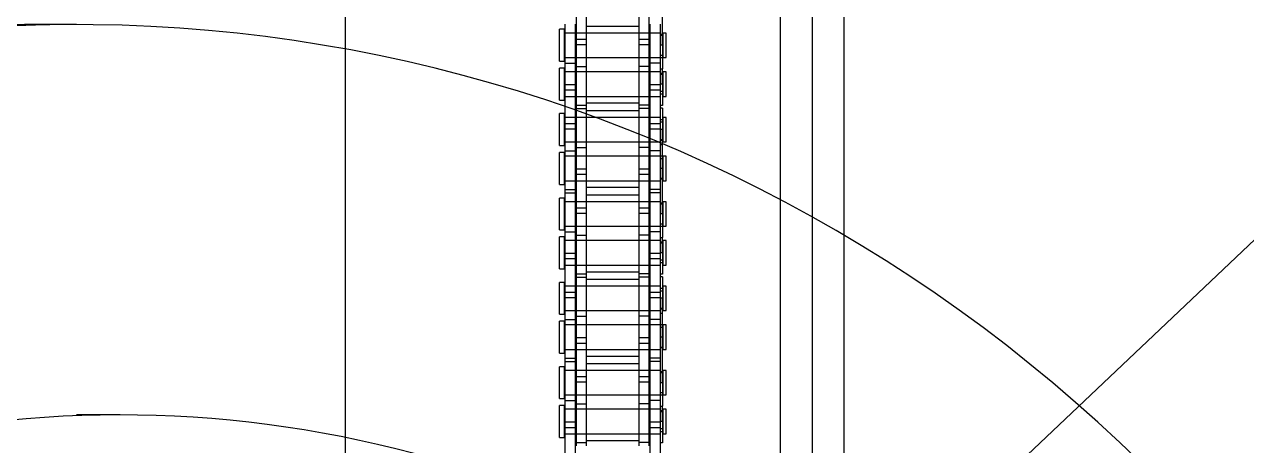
# Model space of a CAD drawing. Header units: metres. Extents: x 0 to 63075, y 0 to 44550.
# Drawn here: x 14481.5 to 14665.4, y 25292.9 to 25356.3 of the extents above; entities that cross this region are included whole.
import ezdxf

# ---------------------------------------------------------------- set-up
doc = ezdxf.new("R2010")
doc.units = ezdxf.units.M
doc.header["$LTSCALE"] = 75
doc.linetypes.add('HIDDEN2', pattern=[4.7625, 3.175, -1.5875])
for name, color, linetype in [('SDM', 7, 'Continuous'), ('SL1', 8, 'Continuous'), ('SL4', 4, 'Continuous'), ('ST1', 7, 'HIDDEN2')]:
    doc.layers.add(name, color=color, linetype=linetype)

# ---------------------------------------------------------------- blocks, each defined once
blk = doc.blocks.new('A$C29c634ac')
at = {"layer": 'SL1'}
for p, q in [((5890.01, 2165.22), (6469.99, 2715.22)), ((6214.18, 2687.89), (6222, 2687.89)), ((6229.83, 2687.89), (6222, 2687.89)), ((6236.39, 2629.14), (6229.83, 2629.14))]:
    blk.add_line(p, q, dxfattribs=at)
for centre, major_axis, start_param in [((6229.83, 2446.59), (0, 241.3), 5.448017), ((6236.39, 2446.59), (0, 182.55), 5.803236)]:
    blk.add_ellipse(centre, major_axis=major_axis, ratio=0.965926, start_param=start_param, end_param=7.853982, dxfattribs=at)
blk = doc.blocks.new('A$Ca53c419a')
at = {"layer": 'SL4'}
for p, q in [((215.01, 281.23), (1004.76, 281.23)), ((215, 215.76), (1004.76, 215.76)), ((1004.76, 206.23), (54.76, 206.23))]:
    blk.add_line(p, q, dxfattribs=at)
at = {"layer": 'ST1'}
for p, q in [((864.33, 249), (869.13, 249)), ((864.33, 249), (864.33, 248.34)), ((869.13, 248.34), (864.33, 248.34)), ((864.88, 248.34), (864.88, 233.84)), ((868.57, 233.84), (868.57, 248.34)), ((869.13, 248.34), (869.13, 249)), ((870.18, 249), (874.98, 249)), ((870.18, 249), (870.18, 248.34)), ((874.98, 248.34), (870.18, 248.34)), ((870.73, 248.34), (870.73, 233.84)), ((874.42, 233.84), (874.42, 248.34)), ((874.98, 248.34), (874.98, 249)), ((877.03, 249), (881.83, 249)), ((877.03, 249), (877.03, 248.34)), ((881.83, 248.34), (877.03, 248.34)), ((877.58, 248.34), (877.58, 233.84)), ((881.27, 233.84), (881.27, 248.34)), ((881.83, 248.34), (881.83, 249)), ((882.88, 249), (887.68, 249)), ((882.88, 249), (882.88, 248.34)), ((887.68, 248.34), (882.88, 248.34)), ((883.43, 248.34), (883.43, 233.84)), ((887.12, 233.84), (887.12, 248.34)), ((887.68, 248.34), (887.68, 249)), ((889.73, 249), (894.53, 249)), ((889.73, 249), (889.73, 248.34)), ((894.53, 248.34), (889.73, 248.34)), ((890.28, 248.34), (890.28, 233.84)), ((893.97, 233.84), (893.97, 248.34)), ((894.53, 248.34), (894.53, 249)), ((895.58, 249), (900.38, 249)), ((895.58, 249), (895.58, 248.34)), ((900.38, 248.34), (895.58, 248.34)), ((896.13, 248.34), (896.13, 233.84)), ((899.82, 233.84), (899.82, 248.34)), ((900.38, 248.34), (900.38, 249)), ((902.43, 249), (907.23, 249)), ((902.43, 249), (902.43, 248.34)), ((907.23, 248.34), (902.43, 248.34)), ((902.98, 248.34), (902.98, 233.84)), ((906.67, 233.84), (906.67, 248.34)), ((907.23, 248.34), (907.23, 249)), ((908.28, 249), (913.08, 249)), ((908.28, 249), (908.28, 248.34)), ((913.08, 248.34), (908.28, 248.34)), ((908.83, 248.34), (908.83, 233.84)), ((912.52, 233.84), (912.52, 248.34)), ((913.08, 248.34), (913.08, 249)), ((915.13, 249), (919.93, 249)), ((915.13, 249), (915.13, 248.34)), ((919.93, 248.34), (915.13, 248.34)), ((915.68, 248.34), (915.68, 233.84)), ((919.37, 233.84), (919.37, 248.34)), ((919.93, 248.34), (919.93, 249)), ((920.98, 249), (925.78, 249)), ((920.98, 249), (920.98, 248.34)), ((925.78, 248.34), (920.98, 248.34)), ((921.53, 248.34), (921.53, 233.84)), ((925.22, 233.84), (925.22, 248.34)), ((925.78, 248.34), (925.78, 249)), ((856.7, 248.16), (865.8, 248.16)), ((856.7, 246.64), (865.8, 246.64)), ((863.05, 246.48), (869.4, 246.48)), ((863.55, 246.48), (863.55, 244.96)), ((864.88, 248.16), (864.88, 246.64)), ((864.88, 246.48), (864.88, 244.96)), ((865.8, 248.16), (866.66, 248.16)), ((865.8, 246.64), (865.8, 248.16)), ((865.8, 246.64), (866.66, 246.64)), ((866.66, 248.16), (875.75, 248.16)), ((866.66, 248.16), (866.66, 246.64)), ((866.66, 246.64), (875.75, 246.64)), ((868.57, 246.64), (868.57, 248.16)), ((868.57, 244.96), (868.57, 246.48)), ((869.4, 246.48), (869.4, 244.96)), ((869.4, 246.48), (878.5, 246.48)), ((869.9, 248.16), (869.9, 246.64)), ((870.73, 248.16), (870.73, 246.64)), ((870.73, 246.48), (870.73, 244.96)), ((872.65, 244.96), (872.65, 246.48)), ((873.51, 246.48), (873.51, 244.96)), ((874.42, 246.64), (874.42, 248.16)), ((874.42, 244.96), (874.42, 246.48)), ((875.75, 248.16), (875.75, 246.64)), ((875.75, 248.16), (882.1, 248.16)), ((875.75, 246.64), (882.1, 246.64)), ((876.25, 248.16), (876.25, 246.64)), ((877.58, 248.16), (877.58, 246.64)), ((877.58, 246.48), (877.58, 244.96)), ((878.5, 246.48), (879.36, 246.48)), ((878.5, 244.96), (878.5, 246.48)), ((879.36, 246.48), (888.45, 246.48)), ((879.36, 246.48), (879.36, 244.96)), ((881.27, 246.64), (881.27, 248.16)), ((881.27, 244.96), (881.27, 246.48)), ((882.1, 248.16), (882.1, 246.64)), ((882.1, 248.16), (891.2, 248.16)), ((882.1, 246.64), (891.2, 246.64)), ((882.6, 246.48), (882.6, 244.96)), ((883.43, 248.16), (883.43, 246.64)), ((883.43, 246.48), (883.43, 244.96)), ((885.35, 246.64), (885.35, 248.16)), ((886.21, 248.16), (886.21, 246.64)), ((887.12, 246.64), (887.12, 248.16)), ((887.12, 244.96), (887.12, 246.48)), ((888.45, 246.48), (888.45, 244.96)), ((888.45, 246.48), (894.8, 246.48)), ((888.95, 246.48), (888.95, 244.96)), ((890.28, 248.16), (890.28, 246.64)), ((890.28, 246.48), (890.28, 244.96)), ((891.2, 248.16), (892.06, 248.16)), ((891.2, 246.64), (891.2, 248.16)), ((891.2, 246.64), (892.06, 246.64)), ((892.06, 248.16), (901.15, 248.16)), ((892.06, 248.16), (892.06, 246.64)), ((892.06, 246.64), (901.15, 246.64)), ((893.97, 246.64), (893.97, 248.16)), ((893.97, 244.96), (893.97, 246.48)), ((894.8, 246.48), (894.8, 244.96)), ((894.8, 246.48), (903.9, 246.48)), ((895.3, 248.16), (895.3, 246.64)), ((896.13, 248.16), (896.13, 246.64)), ((896.13, 246.48), (896.13, 244.96)), ((898.05, 244.96), (898.05, 246.48)), ((898.91, 246.48), (898.91, 244.96)), ((899.82, 246.64), (899.82, 248.16)), ((899.82, 244.96), (899.82, 246.48)), ((901.15, 248.16), (901.15, 246.64)), ((901.15, 248.16), (907.5, 248.16)), ((901.15, 246.64), (907.5, 246.64)), ((901.65, 248.16), (901.65, 246.64)), ((902.98, 248.16), (902.98, 246.64)), ((902.98, 246.48), (902.98, 244.96)), ((903.9, 246.48), (904.76, 246.48)), ((903.9, 244.96), (903.9, 246.48)), ((904.76, 246.48), (913.85, 246.48)), ((904.76, 246.48), (904.76, 244.96)), ((906.67, 246.64), (906.67, 248.16)), ((906.67, 244.96), (906.67, 246.48)), ((907.5, 248.16), (907.5, 246.64)), ((907.5, 248.16), (916.6, 248.16)), ((907.5, 246.64), (916.6, 246.64)), ((908, 246.48), (908, 244.96)), ((908.83, 248.16), (908.83, 246.64)), ((908.83, 246.48), (908.83, 244.96)), ((910.75, 246.64), (910.75, 248.16)), ((911.61, 248.16), (911.61, 246.64)), ((912.52, 246.64), (912.52, 248.16)), ((912.52, 244.96), (912.52, 246.48)), ((913.85, 246.48), (913.85, 244.96)), ((913.85, 246.48), (920.2, 246.48)), ((914.35, 246.48), (914.35, 244.96)), ((915.68, 248.16), (915.68, 246.64)), ((915.68, 246.48), (915.68, 244.96)), ((916.6, 248.16), (917.46, 248.16)), ((916.6, 246.64), (916.6, 248.16)), ((916.6, 246.64), (917.46, 246.64)), ((917.46, 248.16), (926.55, 248.16)), ((917.46, 248.16), (917.46, 246.64)), ((917.46, 246.64), (926.55, 246.64)), ((919.37, 246.64), (919.37, 248.16)), ((919.37, 244.96), (919.37, 246.48)), ((920.2, 246.48), (920.2, 244.96)), ((920.2, 246.48), (929.3, 246.48)), ((920.7, 248.16), (920.7, 246.64)), ((921.53, 248.16), (921.53, 246.64)), ((921.53, 246.48), (921.53, 244.96)), ((923.45, 244.96), (923.45, 246.48)), ((924.31, 246.48), (924.31, 244.96)), ((925.22, 246.64), (925.22, 248.16)), ((925.22, 244.96), (925.22, 246.48)), ((863.05, 244.96), (869.4, 244.96)), ((863.84, 237.03), (863.84, 244.96)), ((864.88, 244.96), (864.88, 237.03)), ((868.57, 237.03), (868.57, 244.96)), ((868.62, 244.96), (868.62, 237.03)), ((869.4, 244.96), (878.5, 244.96)), ((870.69, 237.03), (870.69, 244.96)), ((870.73, 244.96), (870.73, 237.03)), ((874.42, 237.03), (874.42, 244.96)), ((875.47, 244.96), (875.47, 237.03)), ((876.54, 237.03), (876.54, 244.96)), ((877.58, 244.96), (877.58, 237.03)), ((878.5, 244.96), (879.36, 244.96)), ((879.36, 244.96), (888.45, 244.96)), ((881.27, 237.03), (881.27, 244.96)), ((881.32, 244.96), (881.32, 237.03)), ((883.39, 237.03), (883.39, 244.96)), ((883.43, 244.96), (883.43, 237.03)), ((887.12, 237.03), (887.12, 244.96)), ((888.17, 244.96), (888.17, 237.03)), ((888.45, 244.96), (894.8, 244.96)), ((889.24, 237.03), (889.24, 244.96)), ((890.28, 244.96), (890.28, 237.03)), ((893.97, 237.03), (893.97, 244.96)), ((894.02, 244.96), (894.02, 237.03)), ((894.8, 244.96), (903.9, 244.96)), ((896.09, 237.03), (896.09, 244.96)), ((896.13, 244.96), (896.13, 237.03)), ((899.82, 237.03), (899.82, 244.96)), ((900.87, 244.96), (900.87, 237.03)), ((901.94, 237.03), (901.94, 244.96)), ((902.98, 244.96), (902.98, 237.03)), ((903.9, 244.96), (904.76, 244.96)), ((904.76, 244.96), (913.85, 244.96)), ((906.67, 237.03), (906.67, 244.96)), ((906.72, 244.96), (906.72, 237.03)), ((908.79, 237.03), (908.79, 244.96)), ((908.83, 244.96), (908.83, 237.03)), ((912.52, 237.03), (912.52, 244.96)), ((913.57, 244.96), (913.57, 237.03)), ((913.85, 244.96), (920.2, 244.96)), ((914.64, 237.03), (914.64, 244.96)), ((915.68, 244.96), (915.68, 237.03)), ((919.37, 237.03), (919.37, 244.96)), ((919.42, 244.96), (919.42, 237.03)), ((920.2, 244.96), (929.3, 244.96)), ((921.49, 237.03), (921.49, 244.96)), ((921.53, 244.96), (921.53, 237.03)), ((925.22, 237.03), (925.22, 244.96)), ((926.27, 244.96), (926.27, 237.03)), ((856.7, 235.36), (865.8, 235.36)), ((863.05, 237.03), (869.4, 237.03)), ((863.05, 235.51), (869.4, 235.51)), ((863.55, 235.51), (863.55, 237.03)), ((864.88, 237.03), (864.88, 235.51)), ((864.88, 235.36), (864.88, 233.84)), ((865.8, 235.36), (866.66, 235.36)), ((865.8, 233.84), (865.8, 235.36)), ((866.66, 235.36), (875.75, 235.36)), ((866.66, 235.36), (866.66, 233.84)), ((868.57, 235.51), (868.57, 237.03)), ((868.57, 233.84), (868.57, 235.36)), ((869.4, 235.51), (869.4, 237.03)), ((869.4, 237.03), (878.5, 237.03)), ((869.4, 235.51), (878.5, 235.51)), ((869.9, 233.84), (869.9, 235.36)), ((870.73, 237.03), (870.73, 235.51)), ((870.73, 235.36), (870.73, 233.51)), ((872.65, 235.51), (872.65, 237.03)), ((873.51, 237.03), (873.51, 235.51)), ((874.42, 235.51), (874.42, 237.03)), ((874.42, 233.84), (874.42, 235.36)), ((875.75, 233.84), (875.75, 235.36)), ((875.75, 235.36), (882.1, 235.36)), ((876.25, 233.84), (876.25, 235.36)), ((877.58, 237.03), (877.58, 235.51)), ((877.58, 235.36), (877.58, 233.84)), ((878.5, 237.03), (879.36, 237.03)), ((878.5, 235.51), (878.5, 237.03)), ((878.5, 235.51), (879.36, 235.51)), ((879.36, 237.03), (888.45, 237.03)), ((879.36, 237.03), (879.36, 235.51)), ((879.36, 235.51), (888.45, 235.51)), ((881.27, 235.51), (881.27, 237.03)), ((881.27, 233.51), (881.27, 235.36)), ((882.1, 233.84), (882.1, 235.36)), ((882.1, 235.36), (891.2, 235.36)), ((882.6, 235.51), (882.6, 237.03)), ((883.43, 237.03), (883.43, 235.51)), ((883.43, 235.36), (883.43, 233.84)), ((885.35, 233.84), (885.35, 235.36)), ((886.21, 235.36), (886.21, 233.84)), ((887.12, 235.51), (887.12, 237.03)), ((887.12, 233.84), (887.12, 235.36)), ((888.45, 235.51), (888.45, 237.03)), ((888.45, 237.03), (894.8, 237.03)), ((888.45, 235.51), (894.8, 235.51)), ((888.95, 235.51), (888.95, 237.03)), ((890.28, 237.03), (890.28, 235.51)), ((890.28, 235.36), (890.28, 233.84)), ((891.2, 235.36), (892.06, 235.36)), ((891.2, 233.84), (891.2, 235.36)), ((892.06, 235.36), (901.15, 235.36)), ((892.06, 235.36), (892.06, 233.84)), ((893.97, 235.51), (893.97, 237.03)), ((893.97, 233.84), (893.97, 235.36)), ((894.8, 235.51), (894.8, 237.03)), ((894.8, 237.03), (903.9, 237.03)), ((894.8, 235.51), (903.9, 235.51)), ((895.3, 233.84), (895.3, 235.36)), ((896.13, 237.03), (896.13, 235.51)), ((896.13, 235.36), (896.13, 233.51)), ((898.05, 235.51), (898.05, 237.03)), ((898.91, 237.03), (898.91, 235.51)), ((899.82, 235.51), (899.82, 237.03)), ((899.82, 233.84), (899.82, 235.36)), ((901.15, 233.84), (901.15, 235.36)), ((901.15, 235.36), (907.5, 235.36)), ((901.65, 233.84), (901.65, 235.36)), ((902.98, 237.03), (902.98, 235.51)), ((902.98, 235.36), (902.98, 233.84)), ((903.9, 237.03), (904.76, 237.03)), ((903.9, 235.51), (903.9, 237.03)), ((903.9, 235.51), (904.76, 235.51)), ((904.76, 237.03), (913.85, 237.03)), ((904.76, 237.03), (904.76, 235.51)), ((904.76, 235.51), (913.85, 235.51)), ((906.67, 235.51), (906.67, 237.03)), ((906.67, 233.51), (906.67, 235.36)), ((907.5, 233.84), (907.5, 235.36)), ((907.5, 235.36), (916.6, 235.36)), ((908, 235.51), (908, 237.03)), ((908.83, 237.03), (908.83, 235.51)), ((908.83, 235.36), (908.83, 233.84)), ((910.75, 233.84), (910.75, 235.36)), ((911.61, 235.36), (911.61, 233.84)), ((912.52, 235.51), (912.52, 237.03)), ((912.52, 233.84), (912.52, 235.36)), ((913.85, 235.51), (913.85, 237.03)), ((913.85, 237.03), (920.2, 237.03)), ((913.85, 235.51), (920.2, 235.51)), ((914.35, 235.51), (914.35, 237.03)), ((915.68, 237.03), (915.68, 235.51)), ((915.68, 235.36), (915.68, 233.84)), ((916.6, 235.36), (917.46, 235.36)), ((916.6, 233.84), (916.6, 235.36)), ((917.46, 235.36), (926.55, 235.36)), ((917.46, 235.36), (917.46, 233.84)), ((919.37, 235.51), (919.37, 237.03)), ((919.37, 233.84), (919.37, 235.36)), ((920.2, 235.51), (920.2, 237.03)), ((920.2, 237.03), (929.3, 237.03)), ((920.2, 235.51), (929.3, 235.51)), ((920.7, 233.84), (920.7, 235.36)), ((921.53, 237.03), (921.53, 235.51)), ((921.53, 235.36), (921.53, 233.51)), ((923.45, 235.51), (923.45, 237.03)), ((924.31, 237.03), (924.31, 235.51)), ((925.22, 235.51), (925.22, 237.03)), ((925.22, 233.84), (925.22, 235.36)), ((856.7, 233.84), (865.8, 233.84)), ((863.5, 233.51), (863.5, 233.84)), ((866.73, 233.51), (863.5, 233.51)), ((865.25, 233.84), (865.25, 233.47)), ((865.62, 233.51), (865.62, 233.84)), ((865.8, 233.84), (866.66, 233.84)), ((866.66, 233.84), (875.75, 233.84)), ((866.73, 233.51), (866.73, 233.84)), ((866.73, 233.51), (869.02, 233.51)), ((868.2, 233.47), (868.2, 233.84)), ((868.35, 233.51), (868.35, 233.84)), ((869.02, 233.84), (869.02, 233.51)), ((872.58, 233.51), (869.02, 233.51)), ((871.1, 233.84), (871.1, 233.47)), ((872.58, 233.51), (872.58, 233.84)), ((872.58, 233.51), (885.28, 233.51)), ((874.05, 233.47), (874.05, 233.84)), ((874.2, 233.51), (874.2, 233.84)), ((875.75, 233.84), (882.1, 233.84)), ((877.81, 233.51), (877.81, 233.84)), ((877.95, 233.84), (877.95, 233.47)), ((879.43, 233.51), (879.43, 233.84)), ((880.9, 233.47), (880.9, 233.84)), ((882.1, 233.84), (891.2, 233.84)), ((882.98, 233.51), (882.98, 233.84)), ((883.66, 233.51), (883.66, 233.84)), ((883.8, 233.84), (883.8, 233.47)), ((885.28, 233.51), (885.28, 233.84)), ((888.51, 233.51), (885.28, 233.51)), ((886.38, 233.51), (886.38, 233.84)), ((886.75, 233.47), (886.75, 233.84)), ((888.51, 233.51), (888.51, 233.84)), ((888.9, 233.51), (888.9, 233.84)), ((892.13, 233.51), (888.9, 233.51)), ((890.65, 233.84), (890.65, 233.47)), ((891.02, 233.51), (891.02, 233.84)), ((891.2, 233.84), (892.06, 233.84)), ((892.06, 233.84), (901.15, 233.84)), ((892.13, 233.51), (892.13, 233.84)), ((892.13, 233.51), (894.42, 233.51)), ((893.6, 233.47), (893.6, 233.84)), ((893.75, 233.51), (893.75, 233.84)), ((894.42, 233.84), (894.42, 233.51)), ((897.98, 233.51), (894.42, 233.51)), ((896.5, 233.84), (896.5, 233.47)), ((897.98, 233.51), (897.98, 233.84)), ((897.98, 233.51), (910.68, 233.51)), ((899.45, 233.47), (899.45, 233.84)), ((899.6, 233.51), (899.6, 233.84)), ((901.15, 233.84), (907.5, 233.84)), ((903.21, 233.51), (903.21, 233.84)), ((903.35, 233.84), (903.35, 233.47)), ((904.83, 233.51), (904.83, 233.84)), ((906.3, 233.47), (906.3, 233.84)), ((907.5, 233.84), (916.6, 233.84)), ((908.38, 233.51), (908.38, 233.84)), ((909.06, 233.51), (909.06, 233.84)), ((909.2, 233.84), (909.2, 233.47)), ((910.68, 233.51), (910.68, 233.84)), ((913.91, 233.51), (910.68, 233.51)), ((911.78, 233.51), (911.78, 233.84)), ((912.15, 233.47), (912.15, 233.84)), ((913.91, 233.51), (913.91, 233.84)), ((914.3, 233.51), (914.3, 233.84)), ((917.53, 233.51), (914.3, 233.51)), ((916.05, 233.84), (916.05, 233.47)), ((916.42, 233.51), (916.42, 233.84)), ((916.6, 233.84), (917.46, 233.84)), ((917.46, 233.84), (926.55, 233.84)), ((917.53, 233.51), (917.53, 233.84)), ((917.53, 233.51), (919.82, 233.51)), ((919, 233.47), (919, 233.84)), ((919.15, 233.51), (919.15, 233.84)), ((919.82, 233.84), (919.82, 233.51)), ((923.38, 233.51), (919.82, 233.51)), ((921.9, 233.84), (921.9, 233.47)), ((923.38, 233.51), (923.38, 233.84)), ((923.38, 233.51), (936.08, 233.51)), ((924.85, 233.47), (924.85, 233.84)), ((925, 233.51), (925, 233.84)), ((868.57, 233.47), (864.88, 233.47)), ((864.88, 233.47), (864.88, 233)), ((864.88, 233), (868.57, 233)), ((868.57, 233), (868.57, 233.47)), ((874.42, 233.47), (870.73, 233.47)), ((870.73, 233.47), (870.73, 233)), ((870.73, 233), (874.42, 233)), ((874.42, 233), (874.42, 233.47)), ((881.27, 233.47), (877.58, 233.47)), ((877.58, 233.47), (877.58, 233)), ((877.58, 233), (881.27, 233)), ((881.27, 233), (881.27, 233.47)), ((887.12, 233.47), (883.43, 233.47)), ((883.43, 233.47), (883.43, 233)), ((883.43, 233), (887.12, 233)), ((887.12, 233), (887.12, 233.47)), ((893.97, 233.47), (890.28, 233.47)), ((890.28, 233.47), (890.28, 233)), ((890.28, 233), (893.97, 233)), ((893.97, 233), (893.97, 233.47)), ((899.82, 233.47), (896.13, 233.47)), ((896.13, 233.47), (896.13, 233)), ((896.13, 233), (899.82, 233)), ((899.82, 233), (899.82, 233.47)), ((906.67, 233.47), (902.98, 233.47)), ((902.98, 233.47), (902.98, 233)), ((902.98, 233), (906.67, 233)), ((906.67, 233), (906.67, 233.47)), ((912.52, 233.47), (908.83, 233.47)), ((908.83, 233.47), (908.83, 233)), ((908.83, 233), (912.52, 233)), ((912.52, 233), (912.52, 233.47)), ((919.37, 233.47), (915.68, 233.47)), ((915.68, 233.47), (915.68, 233)), ((915.68, 233), (919.37, 233)), ((919.37, 233), (919.37, 233.47)), ((925.22, 233.47), (921.53, 233.47)), ((921.53, 233.47), (921.53, 233)), ((921.53, 233), (925.22, 233)), ((925.22, 233), (925.22, 233.47)), ((215, 215.76), (1004.76, 215.76)), ((1004.76, 211), (4.76, 211))]:
    blk.add_line(p, q, dxfattribs=at)

msp = doc.modelspace()

# ---------------------------------------------------------------- block references
at = {"layer": 'SDM'}
msp.add_blockref('A$C29c634ac', (8259.51, 22668.36), dxfattribs=at)
at = {"layer": 'SDM', "rotation": 90}
msp.add_blockref('A$Ca53c419a', (14811.03, 24429.77), dxfattribs=at)

doc.saveas('drawing.dxf')
